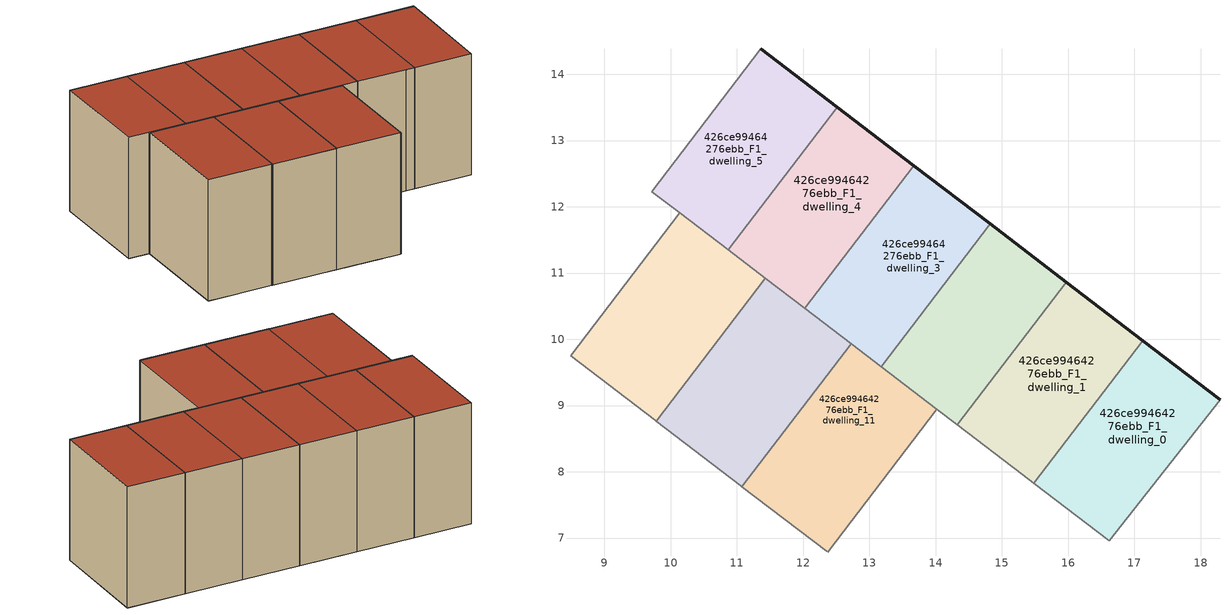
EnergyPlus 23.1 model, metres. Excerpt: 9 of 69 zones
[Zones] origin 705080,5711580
426ce99464276ebb_F1_dwelling_0
 floor to 426ce99464276ebb_F0_dwelling_0 (EU_floor_Construction): 16.96,7.39 18.29,9.09 17.13,9.98 15.81,8.26 z3
 floor to 426ce99464276ebb_F0_dwelling_7 (EU_floor_Construction): 16.62,6.96 16.96,7.39 15.81,8.26 15.48,7.83 z3
 wall outside (EU_wall_Construction): 17.13,9.98 18.29,9.09 z3:6
 wall adiabatic (EU_wall_Construction): 18.29,9.09 16.62,6.96 z3:6
 wall to 426ce99464276ebb_F1_dwelling_1 (EU_wall_Construction): 15.48,7.83 17.13,9.98 z3:6
 wall to 426ce99464276ebb_F1_dwelling_9 (EU_wall_Construction): 16.62,6.96 15.48,7.83 z3:6
 roof outside (EU_roof_Construction): 18.29,9.09 16.62,6.96 15.48,7.83 17.13,9.98 z6
426ce99464276ebb_F1_dwelling_1
 floor to 426ce99464276ebb_F0_dwelling_7 (EU_floor_Construction): 15.48,7.83 15.81,8.26 15.46,8.52 15.14,8.09 z3
 floor adiabatic (EU_floor_Construction): 15.81,8.26 17.13,9.98 15.98,10.86 14.33,8.71 15.14,8.09 15.46,8.52 z3
 wall outside (EU_wall_Construction): 15.98,10.86 17.13,9.98 z3:6
 wall to 426ce99464276ebb_F1_dwelling_2 (EU_wall_Construction): 14.33,8.71 15.98,10.86 z3:6
 wall to 426ce99464276ebb_F1_dwelling_10 (EU_wall_Construction): 15.31,7.96 14.33,8.71 z3:6
 wall to 426ce99464276ebb_F1_dwelling_9 (EU_wall_Construction): 15.48,7.83 15.31,7.96 z3:6
 roof outside (EU_roof_Construction): 17.13,9.98 15.48,7.83 14.33,8.71 15.98,10.86 z6
426ce99464276ebb_F1_dwelling_11
 floor to 426ce99464276ebb_F0_dwelling_9 (EU_floor_Construction): 12.67,7.93 13.66,9.22 12.72,9.93 11.74,8.64 z3
 floor to 426ce99464276ebb_F0_dwelling_8 (EU_floor_Construction): 13.03,7.65 14.02,8.95 13.66,9.22 12.67,7.93 11.98,8.46 z3
 floor to 426ce99464276ebb_F0_dwelling_16 (EU_floor_Construction): 11.99,7.08 12.65,7.94 11.74,8.64 11.08,7.78 z3
 floor adiabatic (EU_floor_Construction): 12.37,6.79 13.03,7.65 11.98,8.46 11.74,8.64 12.65,7.94 11.99,7.08 11.08,7.78 z3
 wall to 426ce99464276ebb_F1_dwelling_10 (EU_wall_Construction): 14.02,8.95 12.37,6.79 z3:6
 wall to 426ce99464276ebb_F1_dwelling_12 (EU_wall_Construction): 11.08,7.78 12.72,9.93 z3:6
 wall to 426ce99464276ebb_F1_dwelling_19 (EU_wall_Construction): 12.36,6.8 11.08,7.78 z3:6
 wall to 426ce99464276ebb_F1_dwelling_2 (EU_wall_Construction): 13.18,9.59 14.02,8.95 z3:6
 wall to 426ce99464276ebb_F1_dwelling_18 (EU_wall_Construction): 12.37,6.79 12.36,6.8 z3:6
 wall to 426ce99464276ebb_F1_dwelling_3 (EU_wall_Construction): 12.72,9.93 13.18,9.59 z3:6
 roof outside (EU_roof_Construction): 14.02,8.95 12.37,6.79 11.08,7.78 12.72,9.93 z6
426ce99464276ebb_F1_dwelling_12
 floor to 426ce99464276ebb_F0_dwelling_10 (EU_floor_Construction): 11.19,9.06 12.18,10.35 11.43,10.92 10.44,9.63 z3
 floor to 426ce99464276ebb_F0_dwelling_17 (EU_floor_Construction): 10.51,8.21 11.17,9.07 10.44,9.63 9.78,8.77 z3
 floor to 426ce99464276ebb_F0_dwelling_9 (EU_floor_Construction): 11.74,8.64 12.72,9.93 12.18,10.35 11.19,9.06 z3
 floor to 426ce99464276ebb_F0_dwelling_16 (EU_floor_Construction): 11.08,7.78 11.74,8.64 11.17,9.07 10.51,8.21 z3
 wall to 426ce99464276ebb_F1_dwelling_13 (EU_wall_Construction): 9.78,8.77 11.43,10.92 z3:6
 wall to 426ce99464276ebb_F1_dwelling_20 (EU_wall_Construction): 11.06,7.79 9.78,8.77 z3:6
 wall to 426ce99464276ebb_F1_dwelling_3 (EU_wall_Construction): 12.03,10.47 12.72,9.93 z3:6
 wall to 426ce99464276ebb_F1_dwelling_4 (EU_wall_Construction): 11.43,10.92 12.03,10.47 z3:6
 wall to 426ce99464276ebb_F1_dwelling_19 (EU_wall_Construction): 11.08,7.78 11.06,7.79 z3:6
 roof outside (EU_roof_Construction): 12.72,9.93 11.08,7.78 9.78,8.77 11.43,10.92 z6
426ce99464276ebb_F1_dwelling_13
 floor to 426ce99464276ebb_F0_dwelling_17 (EU_floor_Construction): 9.78,8.77 10.44,9.63 9.7,10.2 9.04,9.34 9.77,8.78 z3
 floor to 426ce99464276ebb_F0_dwelling_10 (EU_floor_Construction): 10.44,9.63 11.43,10.92 10.7,11.48 9.71,10.19 z3
 floor to 426ce99464276ebb_F0_dwelling_11 (EU_floor_Construction): 9.71,10.19 10.7,11.48 10.14,11.91 9.15,10.62 9.7,10.2 z3
 floor to 426ce99464276ebb_F0_dwelling_18 (EU_floor_Construction): 9.04,9.34 9.7,10.2 9.15,10.62 8.49,9.75 z3
 wall to 426ce99464276ebb_F1_dwelling_14 (EU_wall_Construction): 8.49,9.75 10.14,11.91 z3:6
 wall to 426ce99464276ebb_F1_dwelling_21 (EU_wall_Construction): 9.77,8.78 8.49,9.75 z3:6
 wall to 426ce99464276ebb_F1_dwelling_5 (EU_wall_Construction): 10.14,11.91 10.87,11.35 z3:6
 wall to 426ce99464276ebb_F1_dwelling_20 (EU_wall_Construction): 9.78,8.77 9.77,8.78 z3:6
 wall to 426ce99464276ebb_F1_dwelling_4 (EU_wall_Construction): 10.87,11.35 11.43,10.92 z3:6
 roof outside (EU_roof_Construction): 11.43,10.92 9.78,8.77 9.77,8.78 8.49,9.75 10.14,11.91 z6
426ce99464276ebb_F1_dwelling_2
 floor to 426ce99464276ebb_F0_dwelling_1 (EU_floor_Construction): 14.66,9.14 15.98,10.86 15.32,11.36 14,9.64 z3
 floor to 426ce99464276ebb_F0_dwelling_2 (EU_floor_Construction): 14,9.64 15.32,11.36 14.82,11.74 13.51,10.02 z3
 floor to 426ce99464276ebb_F0_dwelling_9 (EU_floor_Construction): 13.66,9.22 13.98,9.65 13.51,10.02 13.18,9.59 z3
 floor adiabatic (EU_floor_Construction): 14.33,8.71 14.66,9.14 13.51,10.02 13.98,9.65 13.66,9.22 z3
 wall outside (EU_wall_Construction): 14.82,11.74 15.98,10.86 z3:6
 wall to 426ce99464276ebb_F1_dwelling_3 (EU_wall_Construction): 13.18,9.59 14.82,11.74 z3:6
 wall to 426ce99464276ebb_F1_dwelling_10 (EU_wall_Construction): 14.33,8.71 14.02,8.95 z3:6
 roof outside (EU_roof_Construction): 15.98,10.86 14.33,8.71 13.18,9.59 14.82,11.74 z6
426ce99464276ebb_F1_dwelling_3
 floor to 426ce99464276ebb_F0_dwelling_2 (EU_floor_Construction): 13.51,10.02 14.82,11.74 13.84,12.49 12.52,10.77 z3
 floor to 426ce99464276ebb_F0_dwelling_3 (EU_floor_Construction): 12.52,10.77 13.84,12.49 13.67,12.62 12.35,10.9 z3
 floor to 426ce99464276ebb_F0_dwelling_9 (EU_floor_Construction): 13.18,9.59 13.51,10.02 12.51,10.79 12.18,10.35 z3
 floor to 426ce99464276ebb_F0_dwelling_10 (EU_floor_Construction): 12.18,10.35 12.5,10.78 12.35,10.9 12.03,10.47 z3
 wall outside (EU_wall_Construction): 13.67,12.62 14.82,11.74 z3:6
 wall to 426ce99464276ebb_F1_dwelling_4 (EU_wall_Construction): 12.03,10.47 13.67,12.62 z3:6
 roof outside (EU_roof_Construction): 14.82,11.74 13.18,9.59 12.03,10.47 13.67,12.62 z6
426ce99464276ebb_F1_dwelling_4
 floor to 426ce99464276ebb_F0_dwelling_10 (EU_floor_Construction): 12.03,10.47 12.35,10.9 11.2,11.78 10.87,11.35 z3
 floor adiabatic (EU_floor_Construction): 12.35,10.9 13.67,12.62 12.52,13.5 11.2,11.78 z3
 wall outside (EU_wall_Construction): 12.52,13.5 13.67,12.62 z3:6
 wall to 426ce99464276ebb_F1_dwelling_5 (EU_wall_Construction): 10.87,11.35 12.52,13.5 z3:6
 roof outside (EU_roof_Construction): 13.67,12.62 12.03,10.47 10.87,11.35 12.52,13.5 z6
426ce99464276ebb_F1_dwelling_5
 floor to 426ce99464276ebb_F0_dwelling_3 (EU_floor_Construction): 11.2,11.78 12.52,13.5 12.35,13.63 11.04,11.91 z3
 floor to 426ce99464276ebb_F0_dwelling_10 (EU_floor_Construction): 10.87,11.35 11.2,11.78 11.04,11.91 11.03,11.92 10.7,11.48 z3
 floor adiabatic (EU_floor_Construction): 11.04,11.91 12.35,13.63 12.52,13.5 11.36,14.38 9.72,12.23 10.87,11.35 10.7,11.48 11.03,11.92 z3
 wall outside (EU_wall_Construction): 11.36,14.38 12.52,13.5 z3:6
 wall to 426ce99464276ebb_F1_dwelling_6 (EU_wall_Construction): 9.72,12.23 11.36,14.38 z3:6
 wall to 426ce99464276ebb_F1_dwelling_14 (EU_wall_Construction): 10.14,11.91 9.72,12.23 z3:6
 roof outside (EU_roof_Construction): 12.52,13.5 10.87,11.35 9.72,12.23 11.36,14.38 z6
[Building]
EU S2 Campaign: North Axis=0; Terrain=City; Solar Distribution=FullExterior
[Site:Location]
London: Latitude=51.5; Longitude=-0.5; Time Zone=0; Elevation=25
[SizingPeriod:WeatherFileDays]
AnnualSizingPeriod: Begin Month=1; Begin Day of Month=1; End Month=12; End Day of Month=31; Day of Week for Start Day=Monday; Use Weather File Daylight Saving Period=No; Use Weather File Rain and Snow Indicators=No
[MATERIAL]
EU_InternalMass_Material: Roughness=MediumRough; Thickness=0.1; Conductivity=1; Density=1800; Specific Heat=900; Thermal Absorptance=0.9; Solar Absorptance=0.7; Visible Absorptance=0.7
[MATERIAL:NOMASS] Roughness=MediumRough; Thermal Absorptance=0.9; Solar Absorptance=0.7; Visible Absorptance=0.7
Name | Thermal Resistance
EU_wall_NoMass | 0.635353
EU_roof_NoMass | 0.675062
EU_floor_NoMass | 1.96382
[CONSTRUCTION]
EU_wall_Construction: EU_wall_NoMass
EU_roof_Construction: EU_roof_NoMass
EU_floor_Construction: EU_floor_NoMass
EU_InternalMass_Construction: EU_InternalMass_Material
[ZONE] Type=1; Multiplier=1; Ceiling Height=autocalculate; Floor Area=autocalculate; Part of Total Floor Area=Yes
Name | Volume
426ce99464276ebb_F1_dwelling_0; 426ce99464276ebb_F1_dwelling_3 | 11.7905
426ce99464276ebb_F1_dwelling_1 | 11.781
426ce99464276ebb_F1_dwelling_11 | 13.2583
426ce99464276ebb_F1_dwelling_12 | 13.2568
426ce99464276ebb_F1_dwelling_13 | 13.2627
426ce99464276ebb_F1_dwelling_2 | 11.7957
426ce99464276ebb_F1_dwelling_4 | 11.7847
426ce99464276ebb_F1_dwelling_5 | 11.7927
[INTERNALMASS] Construction=EU_InternalMass_Construction
Name | Zone or ZoneList | Surface Area
426ce99464276ebb_F1_dwelling_0_EU_InternalMass | 426ce99464276ebb_F1_dwelling_0 | 3.93017
426ce99464276ebb_F1_dwelling_1_EU_InternalMass | 426ce99464276ebb_F1_dwelling_1 | 3.92722
426ce99464276ebb_F1_dwelling_2_EU_InternalMass | 426ce99464276ebb_F1_dwelling_2 | 3.93165
426ce99464276ebb_F1_dwelling_3_EU_InternalMass | 426ce99464276ebb_F1_dwelling_3 | 3.93001
426ce99464276ebb_F1_dwelling_4_EU_InternalMass | 426ce99464276ebb_F1_dwelling_4 | 3.92786
426ce99464276ebb_F1_dwelling_5_EU_InternalMass | 426ce99464276ebb_F1_dwelling_5 | 3.93089
426ce99464276ebb_F1_dwelling_11_EU_InternalMass | 426ce99464276ebb_F1_dwelling_11 | 4.41938
426ce99464276ebb_F1_dwelling_12_EU_InternalMass | 426ce99464276ebb_F1_dwelling_12 | 4.41887
426ce99464276ebb_F1_dwelling_13_EU_InternalMass | 426ce99464276ebb_F1_dwelling_13 | 4.42117
[OTHEREQUIPMENT] Fuel Type=Electricity; Design Level Calculation Method=Watts/Area; Power per Zone Floor Area=1; Fraction Latent=0; Fraction Radiant=0; Fraction Lost=0; Carbon Dioxide Generation Rate=0; EndUse Subcategory=EU_Step8_InternalGains
Name | Zone or ZoneList or Space or SpaceList | Schedule
EU_Step8_InternalGain_426ce99464276ebb_F1_dwelling_0_f000 | 426ce99464276ebb_F1_dwelling_0 | EU_Step8_GainSchedule_426ce99464276ebb_F1_dwelling_0_f000
EU_Step8_InternalGain_426ce99464276ebb_F1_dwelling_1_f000 | 426ce99464276ebb_F1_dwelling_1 | EU_Step8_GainSchedule_426ce99464276ebb_F1_dwelling_1_f000
EU_Step8_InternalGain_426ce99464276ebb_F1_dwelling_2_f000 | 426ce99464276ebb_F1_dwelling_2 | EU_Step8_GainSchedule_426ce99464276ebb_F1_dwelling_2_f000
EU_Step8_InternalGain_426ce99464276ebb_F1_dwelling_3_f000 | 426ce99464276ebb_F1_dwelling_3 | EU_Step8_GainSchedule_426ce99464276ebb_F1_dwelling_3_f000
EU_Step8_InternalGain_426ce99464276ebb_F1_dwelling_4_f000 | 426ce99464276ebb_F1_dwelling_4 | EU_Step8_GainSchedule_426ce99464276ebb_F1_dwelling_4_f000
EU_Step8_InternalGain_426ce99464276ebb_F1_dwelling_5_f000 | 426ce99464276ebb_F1_dwelling_5 | EU_Step8_GainSchedule_426ce99464276ebb_F1_dwelling_5_f000
EU_Step8_InternalGain_426ce99464276ebb_F1_dwelling_11_f000 | 426ce99464276ebb_F1_dwelling_11 | EU_Step8_GainSchedule_426ce99464276ebb_F1_dwelling_11_f000
EU_Step8_InternalGain_426ce99464276ebb_F1_dwelling_12_f000 | 426ce99464276ebb_F1_dwelling_12 | EU_Step8_GainSchedule_426ce99464276ebb_F1_dwelling_12_f000
EU_Step8_InternalGain_426ce99464276ebb_F1_dwelling_13_f000 | 426ce99464276ebb_F1_dwelling_13 | EU_Step8_GainSchedule_426ce99464276ebb_F1_dwelling_13_f000
[ZONEVENTILATION:DESIGNFLOWRATE] Schedule=EU_AlwaysOn; Design Flow Rate Calculation Method=AirChanges/Hour; Air Changes per Hour=0.555504; Ventilation Type=Natural; Fan Pressure Rise=0; Fan Total Efficiency=1; Constant Term Coefficient=1; Temperature Term Coefficient=0; Velocity Term Coefficient=0; Velocity Squared Term Coefficient=0; Minimum Indoor Temperature=-100; Maximum Indoor Temperature=100; Delta Temperature=-100; Minimum Outdoor Temperature=-100; Maximum Outdoor Temperature=100; Maximum Wind Speed=40
Name | Zone or ZoneList or Space or SpaceList
EU_ConstantAir_426ce99464276ebb_F1_dwelling_0 | 426ce99464276ebb_F1_dwelling_0
EU_ConstantAir_426ce99464276ebb_F1_dwelling_1 | 426ce99464276ebb_F1_dwelling_1
EU_ConstantAir_426ce99464276ebb_F1_dwelling_2 | 426ce99464276ebb_F1_dwelling_2
EU_ConstantAir_426ce99464276ebb_F1_dwelling_3 | 426ce99464276ebb_F1_dwelling_3
EU_ConstantAir_426ce99464276ebb_F1_dwelling_4 | 426ce99464276ebb_F1_dwelling_4
EU_ConstantAir_426ce99464276ebb_F1_dwelling_5 | 426ce99464276ebb_F1_dwelling_5
EU_ConstantAir_426ce99464276ebb_F1_dwelling_11 | 426ce99464276ebb_F1_dwelling_11
EU_ConstantAir_426ce99464276ebb_F1_dwelling_12 | 426ce99464276ebb_F1_dwelling_12
EU_ConstantAir_426ce99464276ebb_F1_dwelling_13 | 426ce99464276ebb_F1_dwelling_13
[HVACTEMPLATE:ZONE:IDEALLOADSAIRSYSTEM] System Availability Schedule=EU_AlwaysOn; Maximum Heating Supply Air Temperature=50; Minimum Cooling Supply Air Temperature=13; Maximum Heating Supply Air Humidity Ratio=0.0156; Minimum Cooling Supply Air Humidity Ratio=0.0077; Heating Limit=NoLimit; Cooling Limit=NoLimit; Heating Availability Schedule=EU_AlwaysOn; Cooling Availability Schedule=EU_CoolingOff; Dehumidification Control Type=ConstantSensibleHeatRatio; Cooling Sensible Heat Ratio=0.7; Dehumidification Setpoint=60; Humidification Control Type=None; Humidification Setpoint=30; Outdoor Air Method=None; Outdoor Air Flow Rate per Person=0.00944; Outdoor Air Flow Rate per Zone Floor Area=0; Outdoor Air Flow Rate per Zone=0; Demand Controlled Ventilation Type=None; Outdoor Air Economizer Type=NoEconomizer; Heat Recovery Type=None; Sensible Heat Recovery Effectiveness=0.7; Latent Heat Recovery Effectiveness=0.65
Name | Template Thermostat
426ce99464276ebb_F1_dwelling_0 | EU_HeatOnly_426ce99464276ebb_F1_dwelling_0
426ce99464276ebb_F1_dwelling_1 | EU_HeatOnly_426ce99464276ebb_F1_dwelling_1
426ce99464276ebb_F1_dwelling_2 | EU_HeatOnly_426ce99464276ebb_F1_dwelling_2
426ce99464276ebb_F1_dwelling_3 | EU_HeatOnly_426ce99464276ebb_F1_dwelling_3
426ce99464276ebb_F1_dwelling_4 | EU_HeatOnly_426ce99464276ebb_F1_dwelling_4
426ce99464276ebb_F1_dwelling_5 | EU_HeatOnly_426ce99464276ebb_F1_dwelling_5
426ce99464276ebb_F1_dwelling_11 | EU_HeatOnly_426ce99464276ebb_F1_dwelling_11
426ce99464276ebb_F1_dwelling_12 | EU_HeatOnly_426ce99464276ebb_F1_dwelling_12
426ce99464276ebb_F1_dwelling_13 | EU_HeatOnly_426ce99464276ebb_F1_dwelling_13
[SIZING:ZONE] Zone Cooling Design Supply Air Temperature Input Method=SupplyAirTemperature; Zone Cooling Design Supply Air Temperature=13; Zone Heating Design Supply Air Temperature Input Method=SupplyAirTemperature; Zone Heating Design Supply Air Temperature=50; Zone Cooling Design Supply Air Humidity Ratio=0.008; Zone Heating Design Supply Air Humidity Ratio=0.008; Cooling Design Air Flow Method=DesignDay; Cooling Design Air Flow Rate=0; Cooling Minimum Air Flow per Zone Floor Area=0.000762; Cooling Minimum Air Flow=0; Cooling Minimum Air Flow Fraction=0.2; Heating Design Air Flow Method=DesignDay; Heating Design Air Flow Rate=0; Heating Maximum Air Flow per Zone Floor Area=0.002032; Heating Maximum Air Flow=0.141576; Heating Maximum Air Flow Fraction=0.3; Account for Dedicated Outdoor Air System=No; Dedicated Outdoor Air System Control Strategy=NeutralSupplyAir; Dedicated Outdoor Air Low Setpoint Temperature for Design=autosize; Dedicated Outdoor Air High Setpoint Temperature for Design=autosize; Zone Load Sizing Method=Sensible Load Only No Latent Load; Zone Latent Cooling Design Supply Air Humidity Ratio Input Method=HumidityRatioDifference; Zone Cooling Design Supply Air Humidity Ratio Difference=0.005; Zone Latent Heating Design Supply Air Humidity Ratio Input Method=HumidityRatioDifference; Zone Humidification Design Supply Air Humidity Ratio Difference=0.005
426ce99464276ebb_F1_dwelling_0; 426ce99464276ebb_F1_dwelling_1; 426ce99464276ebb_F1_dwelling_2; 426ce99464276ebb_F1_dwelling_3; 426ce99464276ebb_F1_dwelling_4; 426ce99464276ebb_F1_dwelling_5; 426ce99464276ebb_F1_dwelling_11; 426ce99464276ebb_F1_dwelling_12; 426ce99464276ebb_F1_dwelling_13
[SCHEDULE:CONSTANT]
Name | Hourly Value
EU_AlwaysOn | 1
EU_CoolingOff | 0
[SCHEDULE:FILE] Column Number=1; Rows to Skip at Top=0; Number of Hours of Data=8760; Column Separator=Comma; Interpolate to Timestep=No; Minutes per Item=60; Adjust Schedule for Daylight Savings=Yes
Name | File
EU_Step8_GainSchedule_426ce99464276ebb_F1_dwelling_0_f000 | ../../schedules/426ce99464276ebb/426ce99464276ebb_F1_dwelling_0_f000_gain.csv
EU_Step8_GainSchedule_426ce99464276ebb_F1_dwelling_1_f000 | ../../schedules/426ce99464276ebb/426ce99464276ebb_F1_dwelling_1_f000_gain.csv
EU_Step8_GainSchedule_426ce99464276ebb_F1_dwelling_2_f000 | ../../schedules/426ce99464276ebb/426ce99464276ebb_F1_dwelling_2_f000_gain.csv
EU_Step8_GainSchedule_426ce99464276ebb_F1_dwelling_3_f000 | ../../schedules/426ce99464276ebb/426ce99464276ebb_F1_dwelling_3_f000_gain.csv
EU_Step8_GainSchedule_426ce99464276ebb_F1_dwelling_4_f000 | ../../schedules/426ce99464276ebb/426ce99464276ebb_F1_dwelling_4_f000_gain.csv
EU_Step8_GainSchedule_426ce99464276ebb_F1_dwelling_5_f000 | ../../schedules/426ce99464276ebb/426ce99464276ebb_F1_dwelling_5_f000_gain.csv
EU_Step8_GainSchedule_426ce99464276ebb_F1_dwelling_11_f000 | ../../schedules/426ce99464276ebb/426ce99464276ebb_F1_dwelling_11_f000_gain.csv
EU_Step8_GainSchedule_426ce99464276ebb_F1_dwelling_12_f000 | ../../schedules/426ce99464276ebb/426ce99464276ebb_F1_dwelling_12_f000_gain.csv
EU_Step8_GainSchedule_426ce99464276ebb_F1_dwelling_13_f000 | ../../schedules/426ce99464276ebb/426ce99464276ebb_F1_dwelling_13_f000_gain.csv
